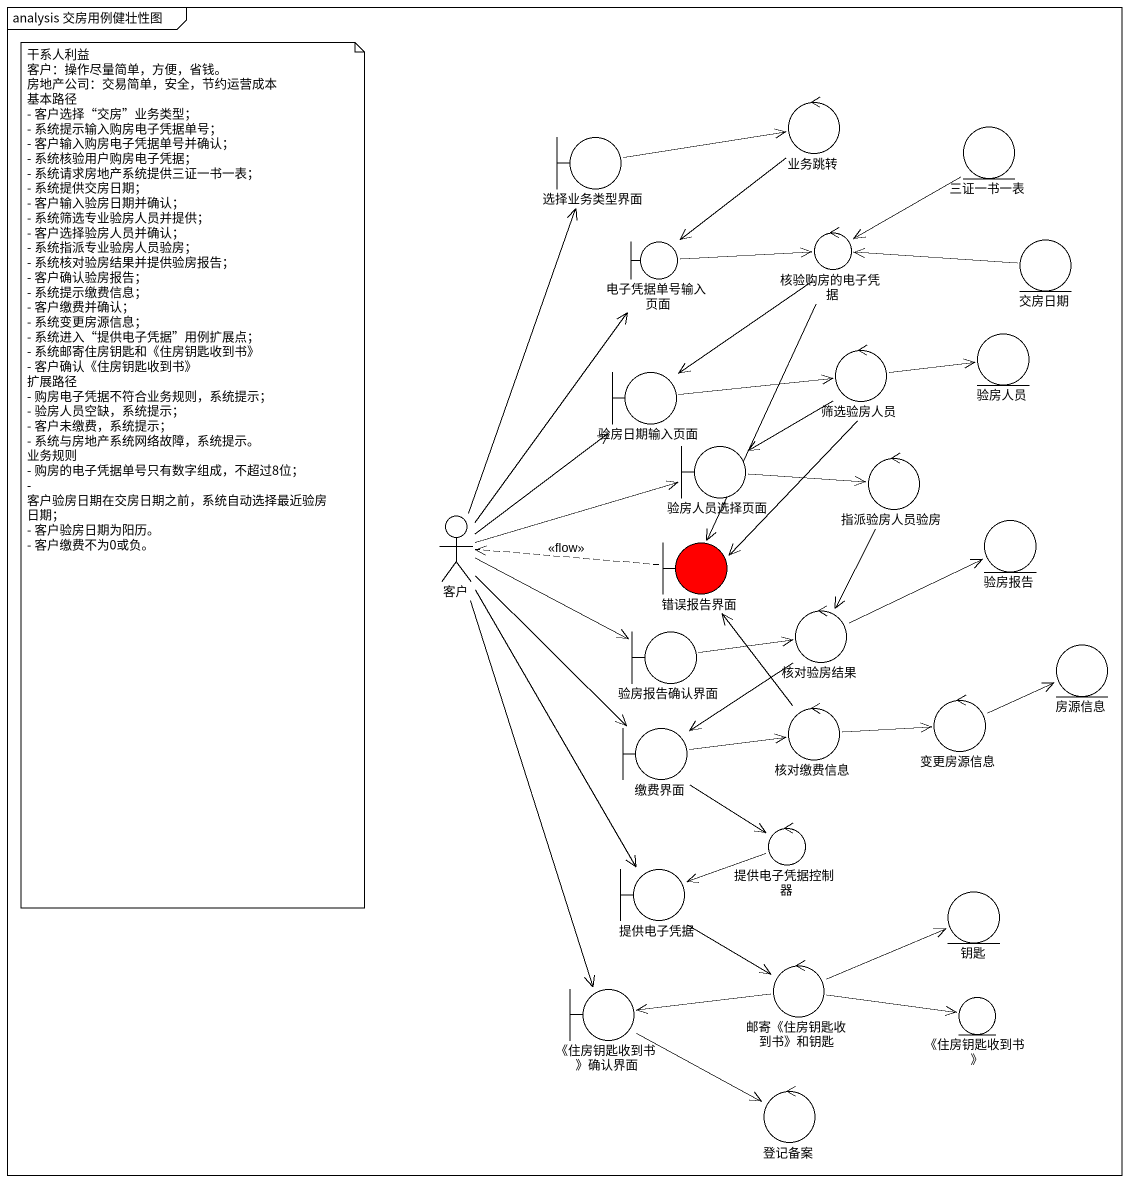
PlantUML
@startuml
mainframe analysis 交房用例健壮性图
boundary 选择业务类型界面
control 业务跳转
entity 三证一书一表
boundary 电子凭据单号输入页面
control 核验购房的电子凭据
entity 交房日期
control 筛选验房人员
entity 验房人员
boundary 验房日期输入页面
boundary 验房人员选择页面
control 指派验房人员验房
actor 客户
boundary 错误报告界面 #FF0000
entity 验房报告
control 核对验房结果
boundary 验房报告确认界面
entity 房源信息
control 核对缴费信息
control 变更房源信息
boundary 缴费界面
control 提供电子凭据控制器
boundary 提供电子凭据
entity 钥匙
boundary "《住房钥匙收到书》确认界面" as 住房钥匙收到书_确认界面
control "邮寄《住房钥匙收到书》和钥匙" as 邮寄_住房钥匙收到书_和钥匙
entity "《住房钥匙收到书》" as 住房钥匙收到书
control 登记备案
选择业务类型界面 -right-> 业务跳转
业务跳转 --> 电子凭据单号输入页面
三证一书一表 --> 核验购房的电子凭据
电子凭据单号输入页面 -right-> 核验购房的电子凭据
核验购房的电子凭据 --> 验房日期输入页面
核验购房的电子凭据 --> 错误报告界面
交房日期 -left-> 核验购房的电子凭据
筛选验房人员 -right-> 验房人员
筛选验房人员 --> 验房人员选择页面
筛选验房人员 --> 错误报告界面
验房日期输入页面 -right-> 筛选验房人员
验房人员选择页面 -right-> 指派验房人员验房
指派验房人员验房 --> 核对验房结果
客户 -up-> 选择业务类型界面
客户 -up-> 电子凭据单号输入页面
客户 -up-> 验房日期输入页面
客户 -right-> 验房人员选择页面
客户 -right-> 验房报告确认界面
客户 --> 缴费界面
客户 --> 提供电子凭据
客户 --> 住房钥匙收到书_确认界面
错误报告界面 .left.> 客户 : <<flow>>
核对验房结果 -right-> 验房报告
核对验房结果 --> 缴费界面
验房报告确认界面 -right-> 核对验房结果
核对缴费信息 -up-> 错误报告界面
核对缴费信息 -right-> 变更房源信息
变更房源信息 -right-> 房源信息
缴费界面 -right-> 核对缴费信息
缴费界面 --> 提供电子凭据控制器
提供电子凭据控制器 -left-> 提供电子凭据
提供电子凭据 --> 邮寄_住房钥匙收到书_和钥匙
住房钥匙收到书_确认界面 -right-> 登记备案
邮寄_住房钥匙收到书_和钥匙 -right-> 钥匙
邮寄_住房钥匙收到书_和钥匙 -left-> 住房钥匙收到书_确认界面
邮寄_住房钥匙收到书_和钥匙 -right-> 住房钥匙收到书
note as N1
  干系人利益
  客户：操作尽量简单，方便，省钱。
  房地产公司：交易简单，安全，节约运营成本
  基本路径
  - 客户选择“交房”业务类型；
  - 系统提示输入购房电子凭据单号；
  - 客户输入购房电子凭据单号并确认；
  - 系统核验用户购房电子凭据；
  - 系统请求房地产系统提供三证一书一表；
  - 系统提供交房日期；
  - 客户输入验房日期并确认；
  - 系统筛选专业验房人员并提供；
  - 客户选择验房人员并确认；
  - 系统指派专业验房人员验房；
  - 系统核对验房结果并提供验房报告；
  - 客户确认验房报告；
  - 系统提示缴费信息；
  - 客户缴费并确认；
  - 系统变更房源信息；
  - 系统进入“提供电子凭据”用例扩展点；
  - 系统邮寄住房钥匙和《住房钥匙收到书》
  - 客户确认《住房钥匙收到书》
  扩展路径
  - 购房电子凭据不符合业务规则，系统提示；
  - 验房人员空缺，系统提示；
  - 客户未缴费，系统提示；
  - 系统与房地产系统网络故障，系统提示。
  业务规则
  - 购房的电子凭据单号只有数字组成，不超过8位；
  - 客户验房日期在交房日期之前，系统自动选择最近验房日期；
  - 客户验房日期为阳历。
  - 客户缴费不为0或负。
end note
@enduml
